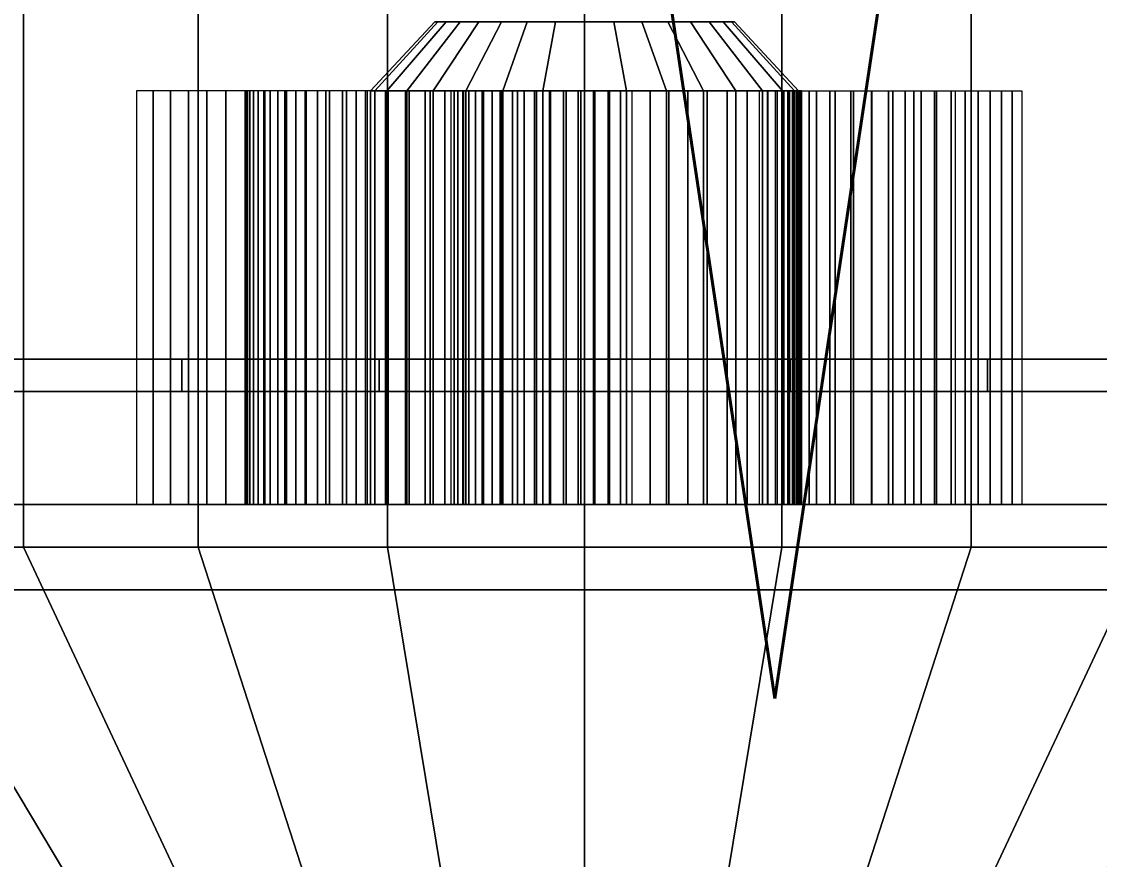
# Model space of a CAD drawing. Header units: millimetres. Extents: x -92759 to 184353, y -15225 to 86714.
# Drawn here: x -62627.3 to -62501.4, y 77999.4 to 78097.3 of the extents above; entities that cross this region are included whole.
import ezdxf

# ---------------------------------------------------------------- set-up
doc = ezdxf.new("R2010")
doc.units = ezdxf.units.MM
for name, color, linetype in [('E-legend', 1, 'Continuous'), ('E-LIGHT----E', 1, 'Continuous'), ('M-ACMV_FCU', 5, 'Continuous')]:
    doc.layers.add(name, color=color, linetype=linetype)
doc.layers.add('M-ACMV_FAF', color=86, linetype='Continuous', lineweight=9)
doc.styles.add('Simplex', font='simplex_.ttf', dxfattribs={"width": 0.7, "height": 450})

# ---------------------------------------------------------------- blocks, each defined once
blk = doc.blocks.new('L3WP')
at = {"layer": 'E-legend', "lineweight": 18, "style": 'Simplex', "width": 0.7}
blk.add_text('WP', height=350, dxfattribs=at).set_placement((271.5, 126.94))
blk = doc.blocks.new('EL_B8_L1_R4')
at = {"layer": 'E-LIGHT----E'}
blk.add_blockref('L3WP', (-9263.32, 4791.66), dxfattribs=at)
blk = doc.blocks.new('A$C6a557381')
at = {"layer": 'M-ACMV_FAF', "linetype": 'ByBlock', "lineweight": 5}
for points, invisible_edges in [([(36.5, 76.900002, 68.6), (26.5, 76.900002, 68.6), (26.5, 249.099998, 68.6), (36.5, 249.099998, 68.6)], 1), ([(36.5, 249.099998, 19.4), (26.5, 249.099998, 19.4), (26.5, 76.900002, 19.4), (36.5, 76.900002, 19.4)], 1), ([(-29.849999, 180.163742, 40.585919), (-29.849999, 180.5, 44), (-29.849999, 163, 44)], 14), ([(-29.849999, 180.5, 44), (-29.849999, 180.163742, 47.414081), (-29.849999, 163, 44)], 14), ([(-29.849999, 179.167892, 37.30304), (-29.849999, 180.163742, 40.585919), (-29.849999, 163, 44)], 14), ([(-29.849999, 180.163742, 47.414081), (-29.849999, 179.167892, 50.69696), (-29.849999, 163, 44)], 14), ([(-29.849999, 177.550718, 34.277521), (-29.849999, 179.167892, 37.30304), (-29.849999, 163, 44)], 14), ([(-29.849999, 179.167892, 50.69696), (-29.849999, 177.550718, 53.722479), (-29.849999, 163, 44)], 14), ([(-29.849999, 175.374369, 31.625631), (-29.849999, 177.550718, 34.277521), (-29.849999, 163, 44)], 14), ([(-29.849999, 177.550718, 53.722479), (-29.849999, 175.374369, 56.374369), (-29.849999, 163, 44)], 14), ([(-29.849999, 172.722479, 29.449282), (-29.849999, 175.374369, 31.625631), (-29.849999, 163, 44)], 14), ([(-29.849999, 175.374369, 56.374369), (-29.849999, 172.722479, 58.550718), (-29.849999, 163, 44)], 14), ([(-29.849999, 169.69696, 27.832108), (-29.849999, 172.722479, 29.449282), (-29.849999, 163, 44)], 14), ([(-29.849999, 172.722479, 58.550718), (-29.849999, 169.69696, 60.167892), (-29.849999, 163, 44)], 14), ([(-29.849999, 166.414081, 26.836258), (-29.849999, 169.69696, 27.832108), (-29.849999, 163, 44)], 14), ([(-29.849999, 169.69696, 60.167892), (-29.849999, 166.414081, 61.163742), (-29.849999, 163, 44)], 14), ([(-29.849999, 163, 26.5), (-29.849999, 166.414081, 26.836258), (-29.849999, 163, 44)], 14), ([(-29.849999, 166.414081, 61.163742), (-29.849999, 163, 61.5), (-29.849999, 163, 44)], 14), ([(-29.849999, 163, 61.5), (-29.849999, 159.585919, 61.163742), (-29.849999, 163, 44)], 14), ([(-29.849999, 159.585919, 61.163742), (-29.849999, 156.30304, 60.167892), (-29.849999, 163, 44)], 14), ([(-29.849999, 156.30304, 60.167892), (-29.849999, 153.277521, 58.550718), (-29.849999, 163, 44)], 14), ([(-29.849999, 153.277521, 58.550718), (-29.849999, 150.625631, 56.374369), (-29.849999, 163, 44)], 14), ([(-29.849999, 150.625631, 56.374369), (-29.849999, 148.449282, 53.722479), (-29.849999, 163, 44)], 14), ([(-29.849999, 148.449282, 53.722479), (-29.849999, 146.832108, 50.69696), (-29.849999, 163, 44)], 14), ([(-29.849999, 146.832108, 50.69696), (-29.849999, 145.836258, 47.414081), (-29.849999, 163, 44)], 14), ([(-29.849999, 145.836258, 47.414081), (-29.849999, 145.5, 44), (-29.849999, 163, 44)], 14), ([(-29.849999, 145.5, 44), (-29.849999, 145.836258, 40.585919), (-29.849999, 163, 44)], 14), ([(-29.849999, 145.836258, 40.585919), (-29.849999, 146.832108, 37.30304), (-29.849999, 163, 44)], 14), ([(-29.849999, 146.832108, 37.30304), (-29.849999, 148.449282, 34.277521), (-29.849999, 163, 44)], 14), ([(-29.849999, 148.449282, 34.277521), (-29.849999, 150.625631, 31.625631), (-29.849999, 163, 44)], 14), ([(-29.849999, 150.625631, 31.625631), (-29.849999, 153.277521, 29.449282), (-29.849999, 163, 44)], 14), ([(-29.849999, 153.277521, 29.449282), (-29.849999, 156.30304, 27.832108), (-29.849999, 163, 44)], 14), ([(-29.849999, 156.30304, 27.832108), (-29.849999, 159.585919, 26.836258), (-29.849999, 163, 44)], 14), ([(-29.849999, 159.585919, 26.836258), (-29.849999, 163, 26.5), (-29.849999, 163, 44)], 14)]:
    blk.add_3dface(points, dxfattribs=dict(at, invisible_edges=invisible_edges))
mesh = blk.add_polymesh((2, 33), dxfattribs=at)
for k, corner in enumerate([(9.549999, 286, 44), (9.549999, 283.636589, 67.99611), (9.549999, 276.637182, 91.070062), (9.549999, 265.270762, 112.335139), (9.549999, 249.974134, 130.974134), (9.549999, 231.335139, 146.270762), (9.549999, 210.070062, 157.637182), (9.549999, 186.99611, 164.636589), (9.549999, 163, 167), (9.549999, 139.00389, 164.636589), (9.549999, 115.929938, 157.637182), (9.549999, 94.664861, 146.270762), (9.549999, 76.025866, 130.974134), (9.549999, 60.729238, 112.335139), (9.549999, 49.362818, 91.070062), (9.549999, 42.363411, 67.99611), (9.549999, 40, 44), (9.549999, 42.363411, 20.00389), (9.549999, 49.362818, -3.070062), (9.549999, 60.729238, -24.335139), (9.549999, 76.025866, -42.974134), (9.549999, 94.664861, -58.270762), (9.549999, 115.929938, -69.637182), (9.549999, 139.00389, -76.636589), (9.549999, 163, -79), (9.549999, 186.99611, -76.636589), (9.549999, 210.070062, -69.637182), (9.549999, 231.335139, -58.270762), (9.549999, 249.974134, -42.974134), (9.549999, 265.270762, -24.335139), (9.549999, 276.637182, -3.070062), (9.549999, 283.636589, 20.00389), (9.549999, 286, 44), (9.549999, 281, 44), (9.549999, 278.732663, 67.020658), (9.549999, 272.017785, 89.156645), (9.549999, 261.113414, 109.557287), (9.549999, 246.4386, 127.4386), (9.549999, 228.557287, 142.113414), (9.549999, 208.156645, 153.017785), (9.549999, 186.020658, 159.732663), (9.549999, 163, 162), (9.549999, 139.979342, 159.732663), (9.549999, 117.843355, 153.017785), (9.549999, 97.442713, 142.113414), (9.549999, 79.5614, 127.4386), (9.549999, 64.886586, 109.557287), (9.549999, 53.982215, 89.156645), (9.549999, 47.267337, 67.020658), (9.549999, 45, 44), (9.549999, 47.267337, 20.979342), (9.549999, 53.982215, -1.156645), (9.549999, 64.886586, -21.557287), (9.549999, 79.5614, -39.4386), (9.549999, 97.442713, -54.113414), (9.549999, 117.843355, -65.017785), (9.549999, 139.979342, -71.732663), (9.549999, 163, -74), (9.549999, 186.020658, -71.732663), (9.549999, 208.156645, -65.017785), (9.549999, 228.557287, -54.113414), (9.549999, 246.4386, -39.4386), (9.549999, 261.113414, -21.557287), (9.549999, 272.017785, -1.156645), (9.549999, 278.732663, 20.979342), (9.549999, 281, 44)]):
    mesh.set_mesh_vertex(divmod(k, 33), corner)
mesh = blk.add_polymesh((2, 33), dxfattribs=at)
for k, corner in enumerate([(13.299999, 286, 44), (13.299999, 283.636589, 67.99611), (13.299999, 276.637182, 91.070062), (13.299999, 265.270762, 112.335139), (13.299999, 249.974134, 130.974134), (13.299999, 231.335139, 146.270762), (13.299999, 210.070062, 157.637182), (13.299999, 186.99611, 164.636589), (13.299999, 163, 167), (13.299999, 139.00389, 164.636589), (13.299999, 115.929938, 157.637182), (13.299999, 94.664861, 146.270762), (13.299999, 76.025866, 130.974134), (13.299999, 60.729238, 112.335139), (13.299999, 49.362818, 91.070062), (13.299999, 42.363411, 67.99611), (13.299999, 40, 44), (13.299999, 42.363411, 20.00389), (13.299999, 49.362818, -3.070062), (13.299999, 60.729238, -24.335139), (13.299999, 76.025866, -42.974134), (13.299999, 94.664861, -58.270762), (13.299999, 115.929938, -69.637182), (13.299999, 139.00389, -76.636589), (13.299999, 163, -79), (13.299999, 186.99611, -76.636589), (13.299999, 210.070062, -69.637182), (13.299999, 231.335139, -58.270762), (13.299999, 249.974134, -42.974134), (13.299999, 265.270762, -24.335139), (13.299999, 276.637182, -3.070062), (13.299999, 283.636589, 20.00389), (13.299999, 286, 44), (9.549999, 286, 44), (9.549999, 283.636589, 67.99611), (9.549999, 276.637182, 91.070062), (9.549999, 265.270762, 112.335139), (9.549999, 249.974134, 130.974134), (9.549999, 231.335139, 146.270762), (9.549999, 210.070062, 157.637182), (9.549999, 186.99611, 164.636589), (9.549999, 163, 167), (9.549999, 139.00389, 164.636589), (9.549999, 115.929938, 157.637182), (9.549999, 94.664861, 146.270762), (9.549999, 76.025866, 130.974134), (9.549999, 60.729238, 112.335139), (9.549999, 49.362818, 91.070062), (9.549999, 42.363411, 67.99611), (9.549999, 40, 44), (9.549999, 42.363411, 20.00389), (9.549999, 49.362818, -3.070062), (9.549999, 60.729238, -24.335139), (9.549999, 76.025866, -42.974134), (9.549999, 94.664861, -58.270762), (9.549999, 115.929938, -69.637182), (9.549999, 139.00389, -76.636589), (9.549999, 163, -79), (9.549999, 186.99611, -76.636589), (9.549999, 210.070062, -69.637182), (9.549999, 231.335139, -58.270762), (9.549999, 249.974134, -42.974134), (9.549999, 265.270762, -24.335139), (9.549999, 276.637182, -3.070062), (9.549999, 283.636589, 20.00389), (9.549999, 286, 44)]):
    mesh.set_mesh_vertex(divmod(k, 33), corner)
mesh = blk.add_polymesh((2, 33), dxfattribs=at)
for k, corner in enumerate([(13.299999, 281, 44), (13.299999, 278.732663, 67.020658), (13.299999, 272.017785, 89.156645), (13.299999, 261.113414, 109.557287), (13.299999, 246.4386, 127.4386), (13.299999, 228.557287, 142.113414), (13.299999, 208.156645, 153.017785), (13.299999, 186.020658, 159.732663), (13.299999, 163, 162), (13.299999, 139.979342, 159.732663), (13.299999, 117.843355, 153.017785), (13.299999, 97.442713, 142.113414), (13.299999, 79.5614, 127.4386), (13.299999, 64.886586, 109.557287), (13.299999, 53.982215, 89.156645), (13.299999, 47.267337, 67.020658), (13.299999, 45, 44), (13.299999, 47.267337, 20.979342), (13.299999, 53.982215, -1.156645), (13.299999, 64.886586, -21.557287), (13.299999, 79.5614, -39.4386), (13.299999, 97.442713, -54.113414), (13.299999, 117.843355, -65.017785), (13.299999, 139.979342, -71.732663), (13.299999, 163, -74), (13.299999, 186.020658, -71.732663), (13.299999, 208.156645, -65.017785), (13.299999, 228.557287, -54.113414), (13.299999, 246.4386, -39.4386), (13.299999, 261.113414, -21.557287), (13.299999, 272.017785, -1.156645), (13.299999, 278.732663, 20.979342), (13.299999, 281, 44), (13.299999, 286, 44), (13.299999, 283.636589, 67.99611), (13.299999, 276.637182, 91.070062), (13.299999, 265.270762, 112.335139), (13.299999, 249.974134, 130.974134), (13.299999, 231.335139, 146.270762), (13.299999, 210.070062, 157.637182), (13.299999, 186.99611, 164.636589), (13.299999, 163, 167), (13.299999, 139.00389, 164.636589), (13.299999, 115.929938, 157.637182), (13.299999, 94.664861, 146.270762), (13.299999, 76.025866, 130.974134), (13.299999, 60.729238, 112.335139), (13.299999, 49.362818, 91.070062), (13.299999, 42.363411, 67.99611), (13.299999, 40, 44), (13.299999, 42.363411, 20.00389), (13.299999, 49.362818, -3.070062), (13.299999, 60.729238, -24.335139), (13.299999, 76.025866, -42.974134), (13.299999, 94.664861, -58.270762), (13.299999, 115.929938, -69.637182), (13.299999, 139.00389, -76.636589), (13.299999, 163, -79), (13.299999, 186.99611, -76.636589), (13.299999, 210.070062, -69.637182), (13.299999, 231.335139, -58.270762), (13.299999, 249.974134, -42.974134), (13.299999, 265.270762, -24.335139), (13.299999, 276.637182, -3.070062), (13.299999, 283.636589, 20.00389), (13.299999, 286, 44)]):
    mesh.set_mesh_vertex(divmod(k, 33), corner)
mesh = blk.add_polymesh((2, 32), dxfattribs=dict(at, n_close=True))
for k, corner in enumerate([(-44, 163, 162), (-44, 139.979342, 159.732663), (-44, 117.843355, 153.017785), (-44, 97.442713, 142.113414), (-44, 79.5614, 127.4386), (-44, 64.886586, 109.557287), (-44, 53.982215, 89.156645), (-44, 47.267337, 67.020658), (-44, 45, 44), (-44, 47.267337, 20.979342), (-44, 53.982215, -1.156645), (-44, 64.886586, -21.557287), (-44, 79.5614, -39.4386), (-44, 97.442713, -54.113414), (-44, 117.843355, -65.017785), (-44, 139.979342, -71.732663), (-44, 163, -74), (-44, 186.020658, -71.732663), (-44, 208.156645, -65.017785), (-44, 228.557287, -54.113414), (-44, 246.4386, -39.4386), (-44, 261.113414, -21.557287), (-44, 272.017785, -1.156645), (-44, 278.732663, 20.979342), (-44, 281, 44), (-44, 278.732663, 67.020658), (-44, 272.017785, 89.156645), (-44, 261.113414, 109.557287), (-44, 246.4386, 127.4386), (-44, 228.557287, 142.113414), (-44, 208.156645, 153.017785), (-44, 186.020658, 159.732663), (31.5, 163, 162), (31.5, 139.979342, 159.732663), (31.5, 117.843355, 153.017785), (31.5, 97.442713, 142.113414), (31.5, 79.5614, 127.4386), (31.5, 64.886586, 109.557287), (31.5, 53.982215, 89.156645), (31.5, 47.267337, 67.020658), (31.5, 45, 44), (31.5, 47.267337, 20.979342), (31.5, 53.982215, -1.156645), (31.5, 64.886586, -21.557287), (31.5, 79.5614, -39.4386), (31.5, 97.442713, -54.113414), (31.5, 117.843355, -65.017785), (31.5, 139.979342, -71.732663), (31.5, 163, -74), (31.5, 186.020658, -71.732663), (31.5, 208.156645, -65.017785), (31.5, 228.557287, -54.113414), (31.5, 246.4386, -39.4386), (31.5, 261.113414, -21.557287), (31.5, 272.017785, -1.156645), (31.5, 278.732663, 20.979342), (31.5, 281, 44), (31.5, 278.732663, 67.020658), (31.5, 272.017785, 89.156645), (31.5, 261.113414, 109.557287), (31.5, 246.4386, 127.4386), (31.5, 228.557287, 142.113414), (31.5, 208.156645, 153.017785), (31.5, 186.020658, 159.732663)]):
    mesh.set_mesh_vertex(divmod(k, 32), corner)
mesh = blk.add_polymesh((2, 33), dxfattribs=at)
for k, corner in enumerate([(9.549999, 281, 44), (9.549999, 278.732663, 67.020658), (9.549999, 272.017785, 89.156645), (9.549999, 261.113414, 109.557287), (9.549999, 246.4386, 127.4386), (9.549999, 228.557287, 142.113414), (9.549999, 208.156645, 153.017785), (9.549999, 186.020658, 159.732663), (9.549999, 163, 162), (9.549999, 139.979342, 159.732663), (9.549999, 117.843355, 153.017785), (9.549999, 97.442713, 142.113414), (9.549999, 79.5614, 127.4386), (9.549999, 64.886586, 109.557287), (9.549999, 53.982215, 89.156645), (9.549999, 47.267337, 67.020658), (9.549999, 45, 44), (9.549999, 47.267337, 20.979342), (9.549999, 53.982215, -1.156645), (9.549999, 64.886586, -21.557287), (9.549999, 79.5614, -39.4386), (9.549999, 97.442713, -54.113414), (9.549999, 117.843355, -65.017785), (9.549999, 139.979342, -71.732663), (9.549999, 163, -74), (9.549999, 186.020658, -71.732663), (9.549999, 208.156645, -65.017785), (9.549999, 228.557287, -54.113414), (9.549999, 246.4386, -39.4386), (9.549999, 261.113414, -21.557287), (9.549999, 272.017785, -1.156645), (9.549999, 278.732663, 20.979342), (9.549999, 281, 44), (13.299999, 281, 44), (13.299999, 278.732663, 67.020658), (13.299999, 272.017785, 89.156645), (13.299999, 261.113414, 109.557287), (13.299999, 246.4386, 127.4386), (13.299999, 228.557287, 142.113414), (13.299999, 208.156645, 153.017785), (13.299999, 186.020658, 159.732663), (13.299999, 163, 162), (13.299999, 139.979342, 159.732663), (13.299999, 117.843355, 153.017785), (13.299999, 97.442713, 142.113414), (13.299999, 79.5614, 127.4386), (13.299999, 64.886586, 109.557287), (13.299999, 53.982215, 89.156645), (13.299999, 47.267337, 67.020658), (13.299999, 45, 44), (13.299999, 47.267337, 20.979342), (13.299999, 53.982215, -1.156645), (13.299999, 64.886586, -21.557287), (13.299999, 79.5614, -39.4386), (13.299999, 97.442713, -54.113414), (13.299999, 117.843355, -65.017785), (13.299999, 139.979342, -71.732663), (13.299999, 163, -74), (13.299999, 186.020658, -71.732663), (13.299999, 208.156645, -65.017785), (13.299999, 228.557287, -54.113414), (13.299999, 246.4386, -39.4386), (13.299999, 261.113414, -21.557287), (13.299999, 272.017785, -1.156645), (13.299999, 278.732663, 20.979342), (13.299999, 281, 44)]):
    mesh.set_mesh_vertex(divmod(k, 33), corner)
mesh = blk.add_polymesh((2, 32), dxfattribs=dict(at, n_close=True))
for k, corner in enumerate([(31.5, 163, 162), (31.5, 139.979342, 159.732663), (31.5, 117.843355, 153.017785), (31.5, 97.442713, 142.113414), (31.5, 79.5614, 127.4386), (31.5, 64.886586, 109.557287), (31.5, 53.982215, 89.156645), (31.5, 47.267337, 67.020658), (31.5, 45, 44), (31.5, 47.267337, 20.979342), (31.5, 53.982215, -1.156645), (31.5, 64.886586, -21.557287), (31.5, 79.5614, -39.4386), (31.5, 97.442713, -54.113414), (31.5, 117.843355, -65.017785), (31.5, 139.979342, -71.732663), (31.5, 163, -74), (31.5, 186.020658, -71.732663), (31.5, 208.156645, -65.017785), (31.5, 228.557287, -54.113414), (31.5, 246.4386, -39.4386), (31.5, 261.113414, -21.557287), (31.5, 272.017785, -1.156645), (31.5, 278.732663, 20.979342), (31.5, 281, 44), (31.5, 278.732663, 67.020658), (31.5, 272.017785, 89.156645), (31.5, 261.113414, 109.557287), (31.5, 246.4386, 127.4386), (31.5, 228.557287, 142.113414), (31.5, 208.156645, 153.017785), (31.5, 186.020658, 159.732663), (112, 163, 94), (112, 153.245484, 93.039264), (112, 143.865828, 90.193977), (112, 135.221488, 85.573481), (112, 127.644661, 79.355339), (112, 121.426519, 71.778512), (112, 116.806023, 63.134172), (112, 113.960736, 53.754516), (112, 113, 44), (112, 113.960736, 34.245484), (112, 116.806023, 24.865828), (112, 121.426519, 16.221488), (112, 127.644661, 8.644661), (112, 135.221488, 2.426519), (112, 143.865828, -2.193977), (112, 153.245484, -5.039264), (112, 163, -6), (112, 172.754516, -5.039264), (112, 182.134172, -2.193977), (112, 190.778512, 2.426519), (112, 198.355339, 8.644661), (112, 204.573481, 16.221488), (112, 209.193977, 24.865828), (112, 212.039264, 34.245484), (112, 213, 44), (112, 212.039264, 53.754516), (112, 209.193977, 63.134172), (112, 204.573481, 71.778512), (112, 198.355339, 79.355339), (112, 190.778512, 85.573481), (112, 182.134172, 90.193977), (112, 172.754516, 93.039264)]):
    mesh.set_mesh_vertex(divmod(k, 32), corner)
mesh = blk.add_polymesh((17, 2), dxfattribs=at)
for k, corner in enumerate([(-21.799999, 214.058713, 58.652882), (26.5, 214.058713, 58.652882), (-21.799999, 212.939967, 56.468591), (26.5, 212.939967, 56.468591), (-21.799999, 211.71539, 54.341826), (26.5, 211.71539, 54.341826), (-21.799999, 210.387933, 52.277709), (26.5, 210.387933, 52.277709), (-21.799999, 208.960793, 50.281215), (26.5, 208.960793, 50.281215), (-21.799999, 207.43741, 48.357151), (26.5, 207.43741, 48.357151), (-21.799999, 205.821451, 46.510154), (26.5, 205.821451, 46.510154), (-21.799999, 204.116812, 44.744673), (26.5, 204.116812, 44.744673), (-21.799999, 202.327597, 43.064961), (26.5, 202.327597, 43.064961), (-21.799999, 200.458119, 41.475066), (26.5, 200.458119, 41.475066), (-21.799999, 198.512879, 39.978816), (26.5, 198.512879, 39.978816), (-21.799999, 196.496566, 38.579817), (26.5, 196.496566, 38.579817), (-21.799999, 194.414035, 37.281439), (26.5, 194.414035, 37.281439), (-21.799999, 192.270305, 36.08681), (26.5, 192.270305, 36.08681), (-21.799999, 190.070539, 34.998807), (26.5, 190.070539, 34.998807), (-21.799999, 187.820037, 34.020053), (26.5, 187.820037, 34.020053), (-21.799999, 185.524221, 33.152905), (26.5, 185.524221, 33.152905)]):
    mesh.set_mesh_vertex(divmod(k, 2), corner)
mesh = blk.add_polymesh((17, 2), dxfattribs=at)
for k, corner in enumerate([(-21.799999, 206.290672, 13.216614), (26.5, 206.290672, 13.216614), (-21.799999, 203.885398, 12.729402), (26.5, 203.885398, 12.729402), (-21.799999, 201.459115, 12.360798), (26.5, 201.459115, 12.360798), (-21.799999, 199.017668, 12.111691), (26.5, 199.017668, 12.111691), (-21.799999, 196.566938, 11.982679), (26.5, 196.566938, 11.982679), (-21.799999, 194.11283, 11.974074), (26.5, 194.11283, 11.974074), (-21.799999, 191.661256, 12.085897), (26.5, 191.661256, 12.085897), (-21.799999, 189.218123, 12.317879), (26.5, 189.218123, 12.317879), (-21.799999, 186.789314, 12.66946), (26.5, 186.789314, 12.66946), (-21.799999, 184.380683, 13.139793), (26.5, 184.380683, 13.139793), (-21.799999, 181.998031, 13.727746), (26.5, 181.998031, 13.727746), (-21.799999, 179.647098, 14.431902), (26.5, 179.647098, 14.431902), (-21.799999, 177.333549, 15.250564), (26.5, 177.333549, 15.250564), (-21.799999, 175.062956, 16.181761), (26.5, 175.062956, 16.181761), (-21.799999, 172.84079, 17.223249), (26.5, 172.84079, 17.223249), (-21.799999, 170.672404, 18.372519), (26.5, 170.672404, 18.372519), (-21.799999, 168.563022, 19.626802), (26.5, 168.563022, 19.626802)]):
    mesh.set_mesh_vertex(divmod(k, 2), corner)
mesh = blk.add_polymesh((2, 32), dxfattribs=dict(at, n_close=True))
for k, corner in enumerate([(-21.799999, 163, 69), (-21.799999, 167.877258, 68.519632), (-21.799999, 172.567086, 67.096988), (-21.799999, 176.889256, 64.78674), (-21.799999, 180.67767, 61.67767), (-21.799999, 183.78674, 57.889256), (-21.799999, 186.096988, 53.567086), (-21.799999, 187.519632, 48.877258), (-21.799999, 188, 44), (-21.799999, 187.519632, 39.122742), (-21.799999, 186.096988, 34.432914), (-21.799999, 183.78674, 30.110744), (-21.799999, 180.67767, 26.32233), (-21.799999, 176.889256, 23.21326), (-21.799999, 172.567086, 20.903012), (-21.799999, 167.877258, 19.480368), (-21.799999, 163, 19), (-21.799999, 158.122742, 19.480368), (-21.799999, 153.432914, 20.903012), (-21.799999, 149.110744, 23.21326), (-21.799999, 145.32233, 26.32233), (-21.799999, 142.21326, 30.110744), (-21.799999, 139.903012, 34.432914), (-21.799999, 138.480368, 39.122742), (-21.799999, 138, 44), (-21.799999, 138.480368, 48.877258), (-21.799999, 139.903012, 53.567086), (-21.799999, 142.21326, 57.889256), (-21.799999, 145.32233, 61.67767), (-21.799999, 149.110744, 64.78674), (-21.799999, 153.432914, 67.096988), (-21.799999, 158.122742, 68.519632), (-29.849999, 163, 61.5), (-29.849999, 166.414081, 61.163742), (-29.849999, 169.69696, 60.167892), (-29.849999, 172.722479, 58.550718), (-29.849999, 175.374369, 56.374369), (-29.849999, 177.550718, 53.722479), (-29.849999, 179.167892, 50.69696), (-29.849999, 180.163742, 47.414081), (-29.849999, 180.5, 44), (-29.849999, 180.163742, 40.585919), (-29.849999, 179.167892, 37.30304), (-29.849999, 177.550718, 34.277521), (-29.849999, 175.374369, 31.625631), (-29.849999, 172.722479, 29.449282), (-29.849999, 169.69696, 27.832108), (-29.849999, 166.414081, 26.836258), (-29.849999, 163, 26.5), (-29.849999, 159.585919, 26.836258), (-29.849999, 156.30304, 27.832108), (-29.849999, 153.277521, 29.449282), (-29.849999, 150.625631, 31.625631), (-29.849999, 148.449282, 34.277521), (-29.849999, 146.832108, 37.30304), (-29.849999, 145.836258, 40.585919), (-29.849999, 145.5, 44), (-29.849999, 145.836258, 47.414081), (-29.849999, 146.832108, 50.69696), (-29.849999, 148.449282, 53.722479), (-29.849999, 150.625631, 56.374369), (-29.849999, 153.277521, 58.550718), (-29.849999, 156.30304, 60.167892), (-29.849999, 159.585919, 61.163742)]):
    mesh.set_mesh_vertex(divmod(k, 32), corner)
mesh = blk.add_polymesh((17, 2), dxfattribs=at)
for k, corner in enumerate([(-21.799999, 183.378504, 93.055231), (26.5, 183.378504, 93.055231), (-21.799999, 184.388724, 90.818677), (26.5, 184.388724, 90.818677), (-21.799999, 185.287985, 88.535248), (26.5, 185.287985, 88.535248), (-21.799999, 186.07412, 86.210445), (26.5, 186.07412, 86.210445), (-21.799999, 186.745236, 83.849868), (26.5, 186.745236, 83.849868), (-21.799999, 187.299715, 81.459204), (26.5, 187.299715, 81.459204), (-21.799999, 187.736222, 79.044213), (26.5, 187.736222, 79.044213), (-21.799999, 188.053705, 76.610713), (26.5, 188.053705, 76.610713), (-21.799999, 188.251399, 74.164566), (26.5, 188.251399, 74.164566), (-21.799999, 188.328829, 71.711665), (26.5, 188.328829, 71.711665), (-21.799999, 188.285807, 69.257919), (26.5, 188.285807, 69.257919), (-21.799999, 188.122438, 66.80924), (26.5, 188.122438, 66.80924), (-21.799999, 187.839114, 64.371527), (26.5, 187.839114, 64.371527), (-21.799999, 187.436518, 61.950652), (26.5, 187.436518, 61.950652), (-21.799999, 186.915621, 59.552447), (26.5, 186.915621, 59.552447), (-21.799999, 186.277677, 57.182691), (26.5, 186.277677, 57.182691), (-21.799999, 185.524223, 54.847091), (26.5, 185.524223, 54.847091)]):
    mesh.set_mesh_vertex(divmod(k, 2), corner)
mesh = blk.add_polymesh((2, 32), dxfattribs=dict(at, n_close=True))
for k, corner in enumerate([(-21.799999, 163, 69), (-21.799999, 158.122742, 68.519632), (-21.799999, 153.432914, 67.096988), (-21.799999, 149.110744, 64.78674), (-21.799999, 145.32233, 61.67767), (-21.799999, 142.21326, 57.889256), (-21.799999, 139.903012, 53.567086), (-21.799999, 138.480368, 48.877258), (-21.799999, 138, 44), (-21.799999, 138.480368, 39.122742), (-21.799999, 139.903012, 34.432914), (-21.799999, 142.21326, 30.110744), (-21.799999, 145.32233, 26.32233), (-21.799999, 149.110744, 23.21326), (-21.799999, 153.432914, 20.903012), (-21.799999, 158.122742, 19.480368), (-21.799999, 163, 19), (-21.799999, 167.877258, 19.480368), (-21.799999, 172.567086, 20.903012), (-21.799999, 176.889256, 23.21326), (-21.799999, 180.67767, 26.32233), (-21.799999, 183.78674, 30.110744), (-21.799999, 186.096988, 34.432914), (-21.799999, 187.519632, 39.122742), (-21.799999, 188, 44), (-21.799999, 187.519632, 48.877258), (-21.799999, 186.096988, 53.567086), (-21.799999, 183.78674, 57.889256), (-21.799999, 180.67767, 61.67767), (-21.799999, 176.889256, 64.78674), (-21.799999, 172.567086, 67.096988), (-21.799999, 167.877258, 68.519632), (26.5, 163, 69), (26.5, 158.122742, 68.519632), (26.5, 153.432914, 67.096988), (26.5, 149.110744, 64.78674), (26.5, 145.32233, 61.67767), (26.5, 142.21326, 57.889256), (26.5, 139.903012, 53.567086), (26.5, 138.480368, 48.877258), (26.5, 138, 44), (26.5, 138.480368, 39.122742), (26.5, 139.903012, 34.432914), (26.5, 142.21326, 30.110744), (26.5, 145.32233, 26.32233), (26.5, 149.110744, 23.21326), (26.5, 153.432914, 20.903012), (26.5, 158.122742, 19.480368), (26.5, 163, 19), (26.5, 167.877258, 19.480368), (26.5, 172.567086, 20.903012), (26.5, 176.889256, 23.21326), (26.5, 180.67767, 26.32233), (26.5, 183.78674, 30.110744), (26.5, 186.096988, 34.432914), (26.5, 187.519632, 39.122742), (26.5, 188, 44), (26.5, 187.519632, 48.877258), (26.5, 186.096988, 53.567086), (26.5, 183.78674, 57.889256), (26.5, 180.67767, 61.67767), (26.5, 176.889256, 64.78674), (26.5, 172.567086, 67.096988), (26.5, 167.877258, 68.519632)]):
    mesh.set_mesh_vertex(divmod(k, 32), corner)
mesh = blk.add_polymesh((17, 2), dxfattribs=at)
for k, corner in enumerate([(-21.799999, 137.352867, 90.517993), (26.5, 137.352867, 90.517993), (-21.799999, 139.731337, 89.913347), (26.5, 139.731337, 89.913347), (-21.799999, 142.077274, 89.192722), (26.5, 142.077274, 89.192722), (-21.799999, 144.385026, 88.357856), (26.5, 144.385026, 88.357856), (-21.799999, 146.649032, 87.41076), (26.5, 146.649032, 87.41076), (-21.799999, 148.86384, 86.353714), (26.5, 148.86384, 86.353714), (-21.799999, 151.024114, 85.189267), (26.5, 151.024114, 85.189267), (-21.799999, 153.124648, 83.920223), (26.5, 153.124648, 83.920223), (-21.799999, 155.160384, 82.549639), (26.5, 155.160384, 82.549639), (-21.799999, 157.126415, 81.080817), (26.5, 157.126415, 81.080817), (-21.799999, 159.018007, 79.517295), (26.5, 159.018007, 79.517295), (-21.799999, 160.830603, 77.862841), (26.5, 160.830603, 77.862841), (-21.799999, 162.559834, 76.12144), (26.5, 162.559834, 76.12144), (-21.799999, 164.201536, 74.297288), (26.5, 164.201536, 74.297288), (-21.799999, 165.751754, 72.394778), (26.5, 165.751754, 72.394778), (-21.799999, 167.206752, 70.418494), (26.5, 167.206752, 70.418494), (-21.799999, 168.563027, 68.373197), (26.5, 168.563027, 68.373197)]):
    mesh.set_mesh_vertex(divmod(k, 2), corner)
mesh = blk.add_polymesh((17, 2), dxfattribs=at)
for k, corner in enumerate([(-21.799999, 165.923874, -9.039137), (26.5, 165.923874, -9.039137), (-21.799999, 164.043292, -7.46239), (26.5, 164.043292, -7.46239), (-21.799999, 162.242343, -5.795266), (26.5, 162.242343, -5.795266), (-21.799999, 160.525366, -4.041782), (26.5, 160.525366, -4.041782), (-21.799999, 158.896495, -2.206162), (26.5, 158.896495, -2.206162), (-21.799999, 157.359657, -0.292829), (26.5, 157.359657, -0.292829), (-21.799999, 155.918552, 1.69361), (26.5, 155.918552, 1.69361), (-21.799999, 154.576653, 3.748367), (26.5, 154.576653, 3.748367), (-21.799999, 153.337193, 5.866493), (26.5, 153.337193, 5.866493), (-21.799999, 152.203158, 8.042885), (26.5, 152.203158, 8.042885), (-21.799999, 151.177278, 10.2723), (26.5, 151.177278, 10.2723), (-21.799999, 150.262027, 12.549366), (26.5, 150.262027, 12.549366), (-21.799999, 149.459608, 14.8686), (26.5, 149.459608, 14.8686), (-21.799999, 148.771956, 17.224412), (26.5, 148.771956, 17.224412), (-21.799999, 148.200726, 19.611129), (26.5, 148.200726, 19.611129), (-21.799999, 147.747295, 22.022999), (26.5, 147.747295, 22.022999), (-21.799999, 147.412754, 24.454213), (26.5, 147.412754, 24.454213)]):
    mesh.set_mesh_vertex(divmod(k, 2), corner)
mesh = blk.add_polymesh((17, 2), dxfattribs=at)
for k, corner in enumerate([(-21.799999, 110.640043, 52.95176), (26.5, 110.640043, 52.95176), (-21.799999, 112.595727, 54.434332), (26.5, 112.595727, 54.434332), (-21.799999, 114.621801, 55.819157), (26.5, 114.621801, 55.819157), (-21.799999, 116.713385, 57.102899), (26.5, 116.713385, 57.102899), (-21.799999, 118.86544, 58.282466), (26.5, 118.86544, 58.282466), (-21.799999, 121.072782, 59.355016), (26.5, 121.072782, 59.355016), (-21.799999, 123.330092, 60.317964), (26.5, 123.330092, 60.317964), (-21.799999, 125.631933, 61.168992), (26.5, 125.631933, 61.168992), (-21.799999, 127.972759, 61.906049), (26.5, 127.972759, 61.906049), (-21.799999, 130.346931, 62.527359), (26.5, 130.346931, 62.527359), (-21.799999, 132.748729, 63.031425), (26.5, 132.748729, 63.031425), (-21.799999, 135.172368, 63.417034), (26.5, 135.172368, 63.417034), (-21.799999, 137.612008, 63.683256), (26.5, 137.612008, 63.683256), (-21.799999, 140.061773, 63.829449), (26.5, 140.061773, 63.829449), (-21.799999, 142.51576, 63.855263), (26.5, 142.51576, 63.855263), (-21.799999, 144.968058, 63.760633), (26.5, 144.968058, 63.760633), (-21.799999, 147.412758, 63.54579), (26.5, 147.412758, 63.54579)]):
    mesh.set_mesh_vertex(divmod(k, 2), corner)
mesh = blk.add_polymesh((17, 2), dxfattribs=at)
for k, corner in enumerate([(-21.799999, 123.355339, 8.644661), (26.5, 123.355339, 8.644661), (-21.799999, 123.415566, 11.098045), (26.5, 123.415566, 11.098045), (-21.799999, 123.596103, 13.545518), (26.5, 123.596103, 13.545518), (-21.799999, 123.896514, 15.981185), (26.5, 123.896514, 15.981185), (-21.799999, 124.316075, 18.399177), (26.5, 124.316075, 18.399177), (-21.799999, 124.853776, 20.79367), (26.5, 124.853776, 20.79367), (-21.799999, 125.508322, 23.158895), (26.5, 125.508322, 23.158895), (-21.799999, 126.278136, 25.489154), (26.5, 126.278136, 25.489154), (-21.799999, 127.161362, 27.778833), (26.5, 127.161362, 27.778833), (-21.799999, 128.155874, 30.022416), (26.5, 128.155874, 30.022416), (-21.799999, 129.259276, 32.214498), (26.5, 129.259276, 32.214498), (-21.799999, 130.468909, 34.349798), (26.5, 130.468909, 34.349798), (-21.799999, 131.781858, 36.423173), (26.5, 131.781858, 36.423173), (-21.799999, 133.194962, 38.429626), (26.5, 133.194962, 38.429626), (-21.799999, 134.704816, 40.364325), (26.5, 134.704816, 40.364325), (-21.799999, 136.307783, 42.222609), (26.5, 136.307783, 42.222609), (-21.799999, 138, 44), (26.5, 138, 44)]):
    mesh.set_mesh_vertex(divmod(k, 2), corner)
blk = doc.blocks.new('ACMV_B8L1_R9')
at = {"layer": 'M-ACMV_FAF', "rotation": 270}
blk.add_blockref('A$C6a557381', (227078.52, -31887.24, 5.9), dxfattribs=at)

msp = doc.modelspace()

# ---------------------------------------------------------------- block references
at = {"color": 0}
msp.add_blockref('EL_B8_L1_R4', (-53725.95, 73099.58), dxfattribs=at)

# ---------------------------------------------------------------- next in the draw order: block references
at = {"layer": 'M-ACMV_FCU', "color": 5}
msp.add_blockref('ACMV_B8L1_R9', (-289803.02, 109954.6), dxfattribs=at)

doc.saveas('drawing.dxf')
